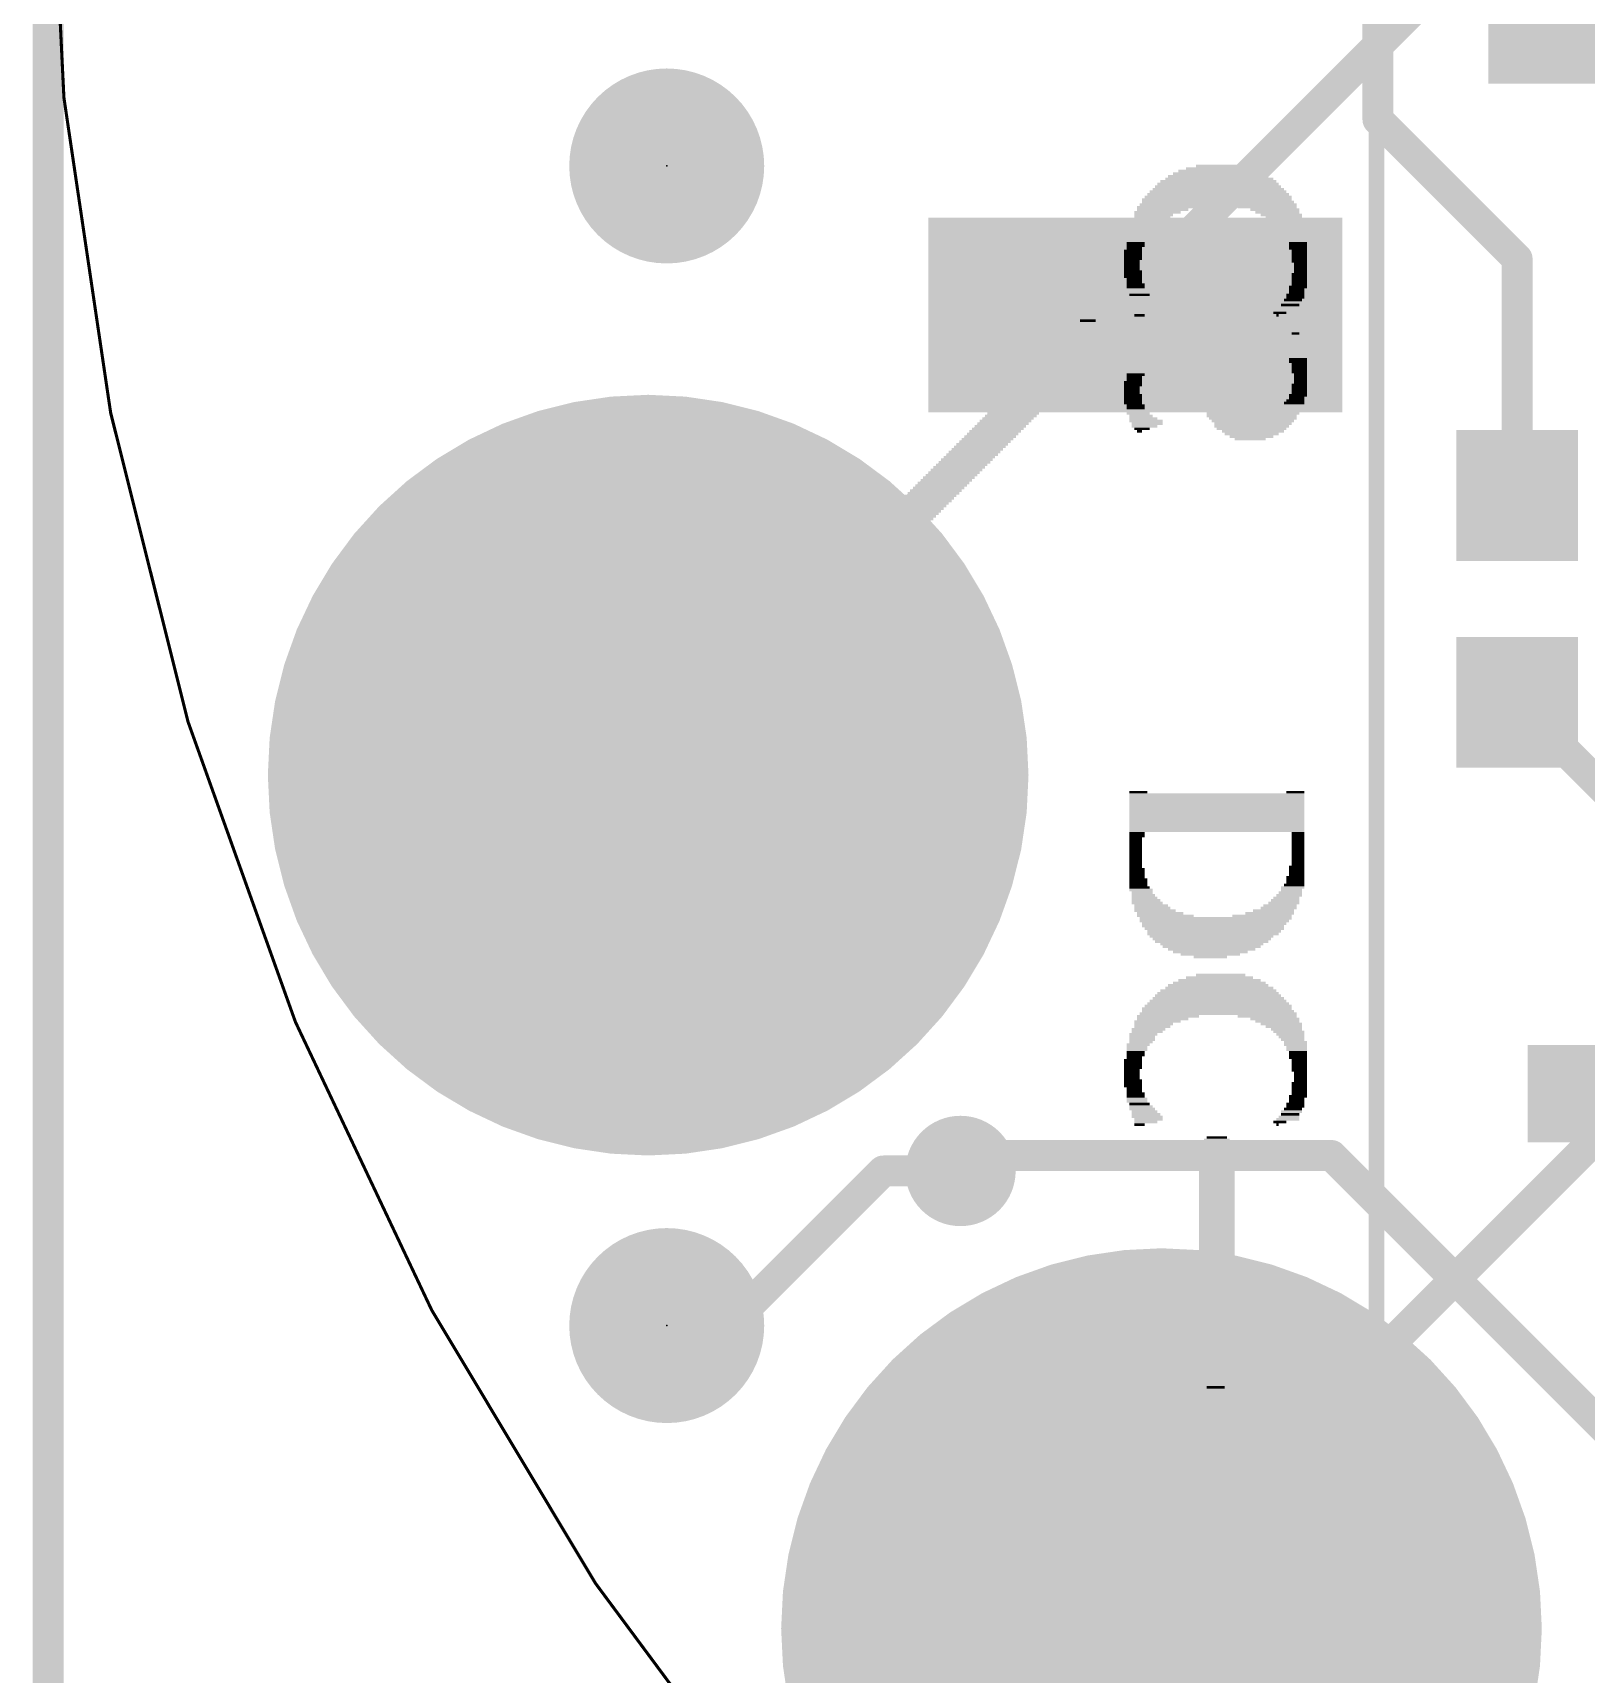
# Model space of a CAD drawing. Extents: x -26.8 to 26.8, y -26.8 to 26.8.
# Drawn here: x -26.8 to -14.04, y -15.56 to -2.08 of the extents above; entities that cross this region are included whole.
import ezdxf

# ---------------------------------------------------------------- set-up
doc = ezdxf.new("R2010")
doc.units = 0
for name, color, linetype in [('1', 12, 'CONTINUOUS'), ('16', 5, 'CONTINUOUS'), ('17', 110, 'CONTINUOUS'), ('18', 110, 'CONTINUOUS'), ('20', 53, 'CONTINUOUS'), ('201', 6, 'CONTINUOUS'), ('22', 6, 'CONTINUOUS'), ('24', 53, 'CONTINUOUS'), ('30', 253, 'CONTINUOUS')]:
    doc.layers.add(name, color=color, linetype=linetype)

# ---------------------------------------------------------------- blocks, each defined once
blk = doc.blocks.new('RECT')
blk.add_solid([(-0.5, -0.5), (0.5, -0.5), (-0.5, 0.5), (0.5, 0.5)])
blk = doc.blocks.new('ROUNDP')
at = {"const_width": 0.5}
blk.add_lwpolyline([(0, -0.25, 1), (0, 0.25, 1), (0, -0.25)], format="xyb", dxfattribs=at)
blk = doc.blocks.new('PIE')
at = {"const_width": 0.5}
blk.add_lwpolyline([(0, -0.25, 1), (0, 0.25, 1), (0, -0.25)], format="xyb", dxfattribs=at)
blk = doc.blocks.new('ROUNDV')
at = {"const_width": 0.5}
blk.add_lwpolyline([(0, -0.25, 1), (0, 0.25, 1), (0, -0.25)], format="xyb", dxfattribs=at)

msp = doc.modelspace()

# ---------------------------------------------------------------- linework, layer by layer
at = {"layer": '1'}
for points, const_width in [([(-26.67, 26.67), (-26.67, -26.67)], 0.2032), ([(-15.748, 1.27), (-15.748, -2.794)], 0.254), ([(-15.748, -2.794), (-14.605, -3.937)], 0.254), ([(-14.605, -3.937), (-14.605, -5.881)], 0.254), ([(-14.605, -7.581), (-13.042, -9.144)], 0.254), ([(-19.05, -11.303), (-19.177, -11.43)], 0.254), ([(-16.129, -11.303), (-19.05, -11.303)], 0.254), ([(-12.319, -15.113), (-16.129, -11.303)], 0.254)]:
    msp.add_lwpolyline(points, dxfattribs=dict(at, const_width=const_width))
for points, const_width in [([(-15.7031, -2.7491, 1), (-15.7929, -2.8389)], 0.127), ([(-15.8115, -2.794, 1), (-15.6845, -2.794)], 0.127), ([(-14.5415, -3.937, 1), (-14.6685, -3.937)], 0.127), ([(-14.6499, -3.9819, 1), (-14.5601, -3.8921)], 0.127), ([(-21.7424, -10.795, 1), (-21.7424, -5.5626, 1), (-21.7424, -10.795)], 1.016), ([(-14.6685, -5.881, 1), (-14.5415, -5.881)], 0.127), ([(-14.5601, -7.5361, 1), (-14.6499, -7.6259)], 0.127), ([(-19.05, -11.2395, 1), (-19.05, -11.3665)], 0.127), ([(-19.0051, -11.3479, 1), (-19.0949, -11.2581)], 0.127), ([(-16.0841, -11.2581, 1), (-16.1739, -11.3479)], 0.127), ([(-16.129, -11.3665, 1), (-16.129, -11.2395)], 0.127), ([(-19.2219, -11.3851, 1), (-19.1321, -11.4749)], 0.127), ([(-17.526, -17.8054, 1), (-17.526, -12.573, 1), (-17.526, -17.8054)], 1.016)]:
    msp.add_lwpolyline(points, format="xyb", dxfattribs=dict(at, const_width=const_width))
at = {"layer": '16', "const_width": 0.254}
for points in [[(-26.67, 26.67), (-26.67, -26.67)], [(-9.9862, 3.5774), (-21.7424, -8.1788)], [(-13.716, -10.922), (-17.526, -14.732)], [(-19.812, -11.43), (-21.082, -12.7)], [(-19.177, -11.43), (-19.812, -11.43)], [(-21.082, -12.7), (-21.59, -12.7)], [(-17.526, -14.732), (-17.526, -15.1892)]]:
    msp.add_lwpolyline(points, dxfattribs=at)
at = {"layer": '16', "const_width": 0.127}
for points in [[(-21.7873, -8.1339, 1), (-21.6975, -8.2237)], [(-19.812, -11.3665, 1), (-19.812, -11.4935)], [(-19.7671, -11.4749, 1), (-19.8569, -11.3851)], [(-19.177, -11.4935, 1), (-19.177, -11.3665)], [(-21.59, -12.6365, 1), (-21.59, -12.7635)], [(-21.1269, -12.6551, 1), (-21.0371, -12.7449)], [(-21.082, -12.7635, 1), (-21.082, -12.6365)], [(-17.4625, -14.732, 1), (-17.5895, -14.732)], [(-17.5709, -14.6871, 1), (-17.4811, -14.7769)], [(-17.5895, -15.1892, 1), (-17.4625, -15.1892)]]:
    msp.add_lwpolyline(points, format="xyb", dxfattribs=at)
at = {"layer": '20', "const_width": 0.0254}
msp.add_lwpolyline([(0, -26.67, 1), (0, 26.67, 1), (0, -26.67)], format="xyb", dxfattribs=at)
at = {"layer": '22', "const_width": 0.127}
msp.add_lwpolyline([(-15.76, 15.791), (-15.76, -18.909)], dxfattribs=at)
at = {"layer": '24'}
for p in [(-21.59, -3.175), (-21.59, -12.7)]:
    msp.add_point(p, dxfattribs=at)

# ---------------------------------------------------------------- block references
at = {"layer": '1', "yscale": 4.6, "rotation": 90}
msp.add_blockref('RECT', (-12.54, -2), dxfattribs=at)
at = {"layer": '1', "xscale": 3.4, "yscale": 1.6, "rotation": 180}
msp.add_blockref('RECT', (-17.74, -4.4), dxfattribs=at)
at = {"layer": '1', "xscale": 1.075, "rotation": 270}
for p in [(-14.605, -5.881), (-14.605, -7.581)]:
    msp.add_blockref('RECT', p, dxfattribs=at)
at = {"layer": '1', "xscale": 1.35, "yscale": 0.8}
msp.add_blockref('RECT', (-13.843, -10.795), dxfattribs=at)
at = {"layer": '16', "xscale": 1.5, "yscale": 1.5}
for p in [(-21.59, -3.175), (-21.59, -12.7)]:
    msp.add_blockref('PIE', p, dxfattribs=at)
at = {"layer": '17', "xscale": 5.266, "yscale": 5.266, "rotation": 90}
for p in [(-21.7424, -8.1788), (-21.7424, -8.1788), (-17.526, -15.1892), (-17.526, -15.1892)]:
    msp.add_blockref('ROUNDP', p, dxfattribs=at)
at = {"layer": '18', "xscale": 0.9064, "yscale": 0.9064}
msp.add_blockref('ROUNDV', (-19.177, -11.43), dxfattribs=at)
msp.add_blockref('ROUNDV', (-19.177, -11.43), dxfattribs=at)
at = {"layer": '201', "rotation": 180}
for p, xscale, yscale in [((-17.051, -3.2385), 0.762, 0.0213), ((-17.0497, -3.2173), 0.6782, 0.0211), ((-17.0497, -3.1962), 0.5512, 0.0211), ((-17.0396, -3.175), 0.4039, 0.0213), ((-17.0599, -3.3655), 1.0795, 0.0213), ((-17.0612, -3.3443), 1.0363, 0.0211), ((-17.0612, -3.3232), 0.9957, 0.0211), ((-17.0599, -3.302), 0.9525, 0.0213), ((-17.051, -3.2808), 0.889, 0.0211), ((-17.0599, -3.2597), 0.8255, 0.0211), ((-17.4727, -3.5137), 0.508, 0.0211), ((-17.0612, -3.4925), 1.2903, 0.0213), ((-17.0713, -3.4502), 1.2294, 0.0211), ((-17.0612, -3.4713), 1.2497, 0.0211), ((-17.0599, -3.429), 1.2065, 0.0213), ((-17.0612, -3.4078), 1.1633, 0.0211), ((-17.0612, -3.3867), 1.1227, 0.0211), ((-16.6586, -3.5137), 0.4851, 0.0211), ((-17.6327, -3.6195), 0.2743, 0.0213), ((-17.6428, -3.6407), 0.254, 0.0211), ((-17.5908, -3.5772), 0.3175, 0.0211), ((-17.559, -3.556), 0.381, 0.0213), ((-17.6009, -3.5983), 0.2972, 0.0211), ((-17.5158, -3.5348), 0.4216, 0.0211), ((-16.5951, -3.5348), 0.4039, 0.0211), ((-16.5735, -3.556), 0.3607, 0.0213), ((-16.5418, -3.5772), 0.3378, 0.0211), ((-16.5214, -3.5983), 0.2972, 0.0211), ((-16.4998, -3.6195), 0.254, 0.0213), ((-16.4795, -3.6407), 0.254, 0.0211), ((-17.7178, -3.7465), 0.1905, 0.0213), ((-17.7279, -3.7677), 0.1702, 0.0211), ((-17.6746, -3.6618), 0.2311, 0.0211), ((-17.6848, -3.683), 0.2108, 0.0213), ((-17.6848, -3.7042), 0.2108, 0.0211), ((-17.6949, -3.7253), 0.1905, 0.0211), ((-16.4681, -3.6618), 0.2311, 0.0211), ((-16.4579, -3.683), 0.2108, 0.0213), ((-16.4478, -3.7042), 0.1905, 0.0211), ((-16.4249, -3.7253), 0.1905, 0.0211), ((-16.4249, -3.7465), 0.1905, 0.0213), ((-16.4148, -3.7677), 0.1702, 0.0211), ((-17.7597, -3.8735), 0.1473, 0.0213), ((-17.7597, -3.8947), 0.1473, 0.0211), ((-17.7597, -3.9158), 0.1473, 0.0211), ((-17.7381, -3.81), 0.1499, 0.0213), ((-17.7381, -3.8312), 0.1499, 0.0211), ((-17.7279, -3.7888), 0.1702, 0.0211), ((-17.7495, -3.8523), 0.127, 0.0211), ((-16.4148, -3.7888), 0.1702, 0.0211), ((-16.4046, -3.81), 0.1499, 0.0213), ((-16.4046, -3.8312), 0.1499, 0.0211), ((-16.4046, -3.8523), 0.1499, 0.0211), ((-16.3932, -3.8735), 0.127, 0.0213), ((-16.3932, -3.8947), 0.127, 0.0211), ((-16.3932, -3.9158), 0.127, 0.0211), ((-17.7597, -3.937), 0.1473, 0.0213), ((-17.7698, -3.9582), 0.127, 0.0211), ((-17.7698, -3.9793), 0.127, 0.0211), ((-17.7698, -4.0005), 0.127, 0.0213), ((-17.7698, -4.0217), 0.127, 0.0211), ((-17.7597, -4.0428), 0.1473, 0.0211), ((-16.3932, -3.937), 0.127, 0.0213), ((-16.3932, -3.9582), 0.127, 0.0211), ((-16.383, -3.9793), 0.1067, 0.0211), ((-16.383, -4.0005), 0.1067, 0.0213), ((-16.383, -4.0217), 0.1067, 0.0211), ((-16.383, -4.0428), 0.1067, 0.0211), ((-17.7597, -4.064), 0.1473, 0.0213), ((-17.7597, -4.0852), 0.1473, 0.0211), ((-17.7381, -4.1487), 0.1499, 0.0211), ((-17.7381, -4.1698), 0.1499, 0.0211), ((-17.7495, -4.1063), 0.127, 0.0211), ((-17.7495, -4.1275), 0.127, 0.0213), ((-16.4046, -4.1698), 0.1499, 0.0211), ((-16.3932, -4.064), 0.127, 0.0213), ((-16.3932, -4.0852), 0.127, 0.0211), ((-16.3932, -4.1063), 0.127, 0.0211), ((-16.3932, -4.1275), 0.127, 0.0213), ((-16.3932, -4.1487), 0.127, 0.0211), ((-17.7279, -4.191), 0.1702, 0.0213), ((-17.7279, -4.2122), 0.1702, 0.0211), ((-17.6949, -4.2545), 0.1905, 0.0213), ((-17.6848, -4.2757), 0.2108, 0.0211), ((-17.7063, -4.2333), 0.1676, 0.0211), ((-17.6644, -4.2968), 0.2108, 0.0211), ((-17.653, -4.318), 0.2337, 0.0213), ((-16.4681, -4.318), 0.1499, 0.0213), ((-16.4579, -4.2968), 0.1702, 0.0211), ((-16.4465, -4.2757), 0.1473, 0.0211), ((-16.4262, -4.2333), 0.1473, 0.0211), ((-16.4262, -4.2545), 0.1473, 0.0213), ((-16.416, -4.191), 0.127, 0.0213), ((-16.416, -4.2122), 0.127, 0.0211), ((-18.1305, -4.445), 0.127, 0.0213), ((-17.6428, -4.3392), 0.254, 0.0211), ((-17.6327, -4.3603), 0.2337, 0.0211), ((-17.6543, -4.3815), 0.1905, 0.0213), ((-17.7063, -4.4027), 0.0864, 0.0211), ((-16.5532, -4.3815), 0.1067, 0.0213), ((-16.4884, -4.3603), 0.1905, 0.0211), ((-16.5735, -4.4027), 0.0203, 0.0211), ((-16.4782, -4.3392), 0.1702, 0.0211), ((-18.161, -4.5932), 0.3607, 0.0211), ((-18.1508, -4.572), 0.3404, 0.0213), ((-18.1394, -4.5508), 0.3175, 0.0211), ((-18.1293, -4.5297), 0.2972, 0.0211), ((-18.1305, -4.5085), 0.254, 0.0213), ((-18.1191, -4.4873), 0.2311, 0.0211), ((-18.1191, -4.4662), 0.1905, 0.0211), ((-17.3888, -4.5932), 0.4216, 0.0211), ((-17.3774, -4.572), 0.3175, 0.0213), ((-17.3673, -4.5508), 0.1702, 0.0211), ((-16.5214, -4.5932), 0.2972, 0.0211), ((-16.4579, -4.572), 0.1702, 0.0213), ((-16.4249, -4.5508), 0.0635, 0.0211), ((-18.2563, -4.7202), 0.4242, 0.0211), ((-18.2359, -4.699), 0.4242, 0.0213), ((-18.2143, -4.6778), 0.4216, 0.0211), ((-18.2042, -4.6567), 0.4013, 0.0211), ((-18.1826, -4.6355), 0.4039, 0.0213), ((-18.1712, -4.6143), 0.381, 0.0211), ((-17.3774, -4.7202), 0.6985, 0.0211), ((-17.3888, -4.699), 0.6756, 0.0213), ((-17.3888, -4.6778), 0.635, 0.0211), ((-17.3888, -4.6567), 0.5944, 0.0211), ((-17.3888, -4.6355), 0.5486, 0.0213), ((-17.3787, -4.6143), 0.4877, 0.0211), ((-16.5113, -4.6143), 0.3175, 0.0211), ((-16.5113, -4.6355), 0.3175, 0.0213), ((-16.4795, -4.6567), 0.254, 0.0211), ((-16.4579, -4.6778), 0.2108, 0.0211), ((-16.4363, -4.699), 0.2134, 0.0213), ((-16.4249, -4.7202), 0.1905, 0.0211), ((-18.3833, -4.8472), 0.4242, 0.0211), ((-18.3629, -4.826), 0.4242, 0.0213), ((-18.3413, -4.8048), 0.4216, 0.0211), ((-18.3198, -4.7837), 0.4242, 0.0211), ((-18.2994, -4.7625), 0.4242, 0.0213), ((-18.2778, -4.7413), 0.4216, 0.0211), ((-17.7279, -4.8472), 0.1702, 0.0211), ((-17.6848, -4.8048), 0.2108, 0.0211), ((-17.6949, -4.826), 0.1905, 0.0213), ((-17.3888, -4.7625), 0.762, 0.0213), ((-17.3888, -4.7837), 0.762, 0.0211), ((-17.3888, -4.7413), 0.7214, 0.0211), ((-17.2098, -4.8048), 0.4445, 0.0211), ((-17.1768, -4.826), 0.4242, 0.0213), ((-17.1666, -4.8472), 0.4039, 0.0211), ((-16.4148, -4.7413), 0.1702, 0.0211), ((-16.4046, -4.7625), 0.1499, 0.0213), ((-16.4046, -4.7837), 0.1499, 0.0211), ((-16.3932, -4.8048), 0.127, 0.0211), ((-16.3932, -4.826), 0.127, 0.0213), ((-16.3932, -4.8472), 0.127, 0.0211), ((-18.5318, -4.9953), 0.4216, 0.0211), ((-18.5102, -4.9742), 0.4242, 0.0211), ((-18.4899, -4.953), 0.4242, 0.0213), ((-18.4683, -4.9318), 0.4216, 0.0211), ((-18.4468, -4.9107), 0.4242, 0.0211), ((-18.4264, -4.8895), 0.4242, 0.0213), ((-18.4048, -4.8683), 0.4216, 0.0211), ((-17.7597, -4.953), 0.1473, 0.0213), ((-17.7597, -4.9742), 0.1473, 0.0211), ((-17.7698, -4.9953), 0.127, 0.0211), ((-17.7381, -4.8895), 0.1499, 0.0213), ((-17.7279, -4.8683), 0.1702, 0.0211), ((-17.7495, -4.9107), 0.127, 0.0211), ((-17.7495, -4.9318), 0.127, 0.0211), ((-17.145, -4.8683), 0.4013, 0.0211), ((-17.1348, -4.8895), 0.381, 0.0213), ((-17.1348, -4.9107), 0.381, 0.0211), ((-17.1145, -4.9318), 0.381, 0.0211), ((-17.1031, -4.953), 0.3581, 0.0213), ((-17.0917, -4.9742), 0.381, 0.0211), ((-17.0815, -4.9953), 0.3607, 0.0211), ((-16.3932, -4.8683), 0.127, 0.0211), ((-16.3932, -4.9742), 0.127, 0.0211), ((-16.3932, -4.9953), 0.127, 0.0211), ((-16.383, -4.8895), 0.1067, 0.0213), ((-16.383, -4.9107), 0.1067, 0.0211), ((-16.383, -4.9318), 0.1067, 0.0211), ((-16.383, -4.953), 0.1067, 0.0213), ((-18.6588, -5.1223), 0.4216, 0.0211), ((-18.6373, -5.1012), 0.4242, 0.0211), ((-18.6169, -5.08), 0.4242, 0.0213), ((-18.5953, -5.0588), 0.4216, 0.0211), ((-18.5738, -5.0377), 0.4242, 0.0211), ((-18.5534, -5.0165), 0.4242, 0.0213), ((-17.7698, -5.0165), 0.127, 0.0213), ((-17.7698, -5.0377), 0.127, 0.0211), ((-17.7597, -5.0588), 0.1473, 0.0211), ((-17.7597, -5.08), 0.1473, 0.0213), ((-17.7597, -5.1012), 0.1473, 0.0211), ((-17.7597, -5.1223), 0.1473, 0.0211), ((-17.0713, -5.0165), 0.381, 0.0213), ((-17.051, -5.0377), 0.381, 0.0211), ((-17.051, -5.0588), 0.381, 0.0211), ((-17.0282, -5.08), 0.381, 0.0213), ((-17.018, -5.1012), 0.4013, 0.0211), ((-16.9977, -5.1223), 0.4013, 0.0211), ((-16.4363, -5.1223), 0.1676, 0.0211), ((-16.4262, -5.1012), 0.1473, 0.0211), ((-16.4046, -5.0588), 0.1499, 0.0211), ((-16.416, -5.08), 0.127, 0.0213), ((-16.3932, -5.0165), 0.127, 0.0213), ((-16.3932, -5.0377), 0.127, 0.0211), ((-18.7858, -5.2493), 0.4216, 0.0211), ((-18.7643, -5.2282), 0.4242, 0.0211), ((-18.7439, -5.207), 0.4242, 0.0213), ((-18.7223, -5.1858), 0.4216, 0.0211), ((-18.7007, -5.1647), 0.4242, 0.0211), ((-18.6804, -5.1435), 0.4242, 0.0213), ((-17.7381, -5.1435), 0.1499, 0.0213), ((-17.7381, -5.1647), 0.1499, 0.0211), ((-17.7178, -5.207), 0.1905, 0.0213), ((-17.7279, -5.1858), 0.1702, 0.0211), ((-17.6949, -5.2282), 0.1905, 0.0211), ((-17.6746, -5.2493), 0.2311, 0.0211), ((-16.9863, -5.1435), 0.4242, 0.0213), ((-16.9558, -5.1647), 0.4445, 0.0211), ((-16.7856, -5.1858), 0.7849, 0.0211), ((-16.7742, -5.207), 0.762, 0.0213), ((-16.7856, -5.2282), 0.7391, 0.0211), ((-16.7754, -5.2493), 0.7188, 0.0211), ((-16.4782, -5.1647), 0.2108, 0.0211), ((-16.4579, -5.1435), 0.1702, 0.0213), ((-18.9344, -5.3975), 0.4242, 0.0213), ((-18.9128, -5.3763), 0.4216, 0.0211), ((-18.8912, -5.3552), 0.4242, 0.0211), ((-18.8709, -5.334), 0.4242, 0.0213), ((-18.8493, -5.3128), 0.4216, 0.0211), ((-18.8278, -5.2917), 0.4242, 0.0211), ((-18.8074, -5.2705), 0.4242, 0.0213), ((-17.653, -5.2705), 0.2743, 0.0213), ((-17.6428, -5.2917), 0.254, 0.0211), ((-17.6644, -5.3128), 0.2108, 0.0211), ((-17.686, -5.334), 0.127, 0.0213), ((-17.7063, -5.3552), 0.0406, 0.0211), ((-16.7754, -5.2705), 0.6782, 0.0213), ((-16.7742, -5.2917), 0.635, 0.0211), ((-16.7856, -5.3128), 0.6121, 0.0211), ((-16.7856, -5.334), 0.5715, 0.0213), ((-16.7742, -5.3552), 0.508, 0.0211), ((-16.7856, -5.3763), 0.4445, 0.0211), ((-16.7856, -5.3975), 0.3581, 0.0213), ((-19.0614, -5.5245), 0.4242, 0.0213), ((-19.0398, -5.5033), 0.4216, 0.0211), ((-19.0183, -5.4822), 0.4242, 0.0211), ((-18.9979, -5.461), 0.4242, 0.0213), ((-18.9763, -5.4398), 0.4216, 0.0211), ((-18.9548, -5.4187), 0.4242, 0.0211), ((-16.797, -5.4187), 0.254, 0.0211), ((-19.2088, -5.6727), 0.4242, 0.0211), ((-19.1884, -5.6515), 0.4242, 0.0213), ((-19.1668, -5.6303), 0.4216, 0.0211), ((-19.1453, -5.6092), 0.4242, 0.0211), ((-19.1249, -5.588), 0.4242, 0.0213), ((-19.1033, -5.5668), 0.4216, 0.0211), ((-19.0817, -5.5457), 0.4242, 0.0211), ((-19.3358, -5.7997), 0.4242, 0.0211), ((-19.3154, -5.7785), 0.4242, 0.0213), ((-19.2938, -5.7573), 0.4216, 0.0211), ((-19.2722, -5.7362), 0.4242, 0.0211), ((-19.2519, -5.715), 0.4242, 0.0213), ((-19.2303, -5.6938), 0.4216, 0.0211), ((-19.4627, -5.9267), 0.4242, 0.0211), ((-19.4424, -5.9055), 0.4242, 0.0213), ((-19.4208, -5.8843), 0.4216, 0.0211), ((-19.3993, -5.8632), 0.4242, 0.0211), ((-19.3789, -5.842), 0.4242, 0.0213), ((-19.3573, -5.8208), 0.4216, 0.0211), ((-19.6113, -6.0748), 0.4216, 0.0211), ((-19.5898, -6.0537), 0.4242, 0.0211), ((-19.5694, -6.0325), 0.4242, 0.0213), ((-19.5478, -6.0113), 0.4216, 0.0211), ((-19.5263, -5.9902), 0.4242, 0.0211), ((-19.5059, -5.969), 0.4242, 0.0213), ((-19.4843, -5.9478), 0.4216, 0.0211), ((-19.7383, -6.2018), 0.4216, 0.0211), ((-19.7168, -6.1807), 0.4242, 0.0211), ((-19.6964, -6.1595), 0.4242, 0.0213), ((-19.6748, -6.1383), 0.4216, 0.0211), ((-19.6532, -6.1172), 0.4242, 0.0211), ((-19.6329, -6.096), 0.4242, 0.0213), ((-19.8653, -6.3288), 0.4216, 0.0211), ((-19.8438, -6.3077), 0.4242, 0.0211), ((-19.8234, -6.2865), 0.4242, 0.0213), ((-19.8018, -6.2653), 0.4216, 0.0211), ((-19.7803, -6.2442), 0.4242, 0.0211), ((-19.7599, -6.223), 0.4242, 0.0213), ((-20.0139, -6.477), 0.4242, 0.0213), ((-19.9923, -6.4558), 0.4216, 0.0211), ((-19.9708, -6.4347), 0.4242, 0.0211), ((-19.9504, -6.4135), 0.4242, 0.0213), ((-19.9288, -6.3923), 0.4216, 0.0211), ((-19.9073, -6.3712), 0.4242, 0.0211), ((-19.8869, -6.35), 0.4242, 0.0213), ((-20.1409, -6.604), 0.4242, 0.0213), ((-20.1193, -6.5828), 0.4216, 0.0211), ((-20.0978, -6.5617), 0.4242, 0.0211), ((-20.0774, -6.5405), 0.4242, 0.0213), ((-20.0558, -6.5193), 0.4216, 0.0211), ((-20.0343, -6.4982), 0.4242, 0.0211), ((-20.2679, -6.731), 0.4242, 0.0213), ((-20.2463, -6.7098), 0.4216, 0.0211), ((-20.2248, -6.6887), 0.4242, 0.0211), ((-20.2044, -6.6675), 0.4242, 0.0213), ((-20.1828, -6.6463), 0.4216, 0.0211), ((-20.1613, -6.6252), 0.4242, 0.0211), ((-20.4153, -6.8792), 0.4242, 0.0211), ((-20.3949, -6.858), 0.4242, 0.0213), ((-20.3733, -6.8368), 0.4216, 0.0211), ((-20.3518, -6.8157), 0.4242, 0.0211), ((-20.3314, -6.7945), 0.4242, 0.0213), ((-20.3098, -6.7733), 0.4216, 0.0211), ((-20.2883, -6.7522), 0.4242, 0.0211), ((-20.5422, -7.0062), 0.4242, 0.0211), ((-20.5219, -6.985), 0.4242, 0.0213), ((-20.5003, -6.9638), 0.4216, 0.0211), ((-20.4788, -6.9427), 0.4242, 0.0211), ((-20.4584, -6.9215), 0.4242, 0.0213), ((-20.4368, -6.9003), 0.4216, 0.0211), ((-20.6908, -7.1543), 0.4216, 0.0211), ((-20.6693, -7.1332), 0.4242, 0.0211), ((-20.6489, -7.112), 0.4242, 0.0213), ((-20.6273, -7.0908), 0.4216, 0.0211), ((-20.6058, -7.0697), 0.4242, 0.0211), ((-20.5854, -7.0485), 0.4242, 0.0213), ((-20.5638, -7.0273), 0.4216, 0.0211), ((-20.8178, -7.2813), 0.4216, 0.0211), ((-20.7963, -7.2602), 0.4242, 0.0211), ((-20.7759, -7.239), 0.4242, 0.0213), ((-20.7543, -7.2178), 0.4216, 0.0211), ((-20.7327, -7.1967), 0.4242, 0.0211), ((-20.7124, -7.1755), 0.4242, 0.0213), ((-20.9448, -7.4083), 0.4216, 0.0211), ((-20.9232, -7.3872), 0.4242, 0.0211), ((-20.9029, -7.366), 0.4242, 0.0213), ((-20.8813, -7.3448), 0.4216, 0.0211), ((-20.8598, -7.3237), 0.4242, 0.0211), ((-20.8394, -7.3025), 0.4242, 0.0213), ((-21.0934, -7.5565), 0.4242, 0.0213), ((-21.0718, -7.5353), 0.4216, 0.0211), ((-21.0503, -7.5142), 0.4242, 0.0211), ((-21.0299, -7.493), 0.4242, 0.0213), ((-21.0083, -7.4718), 0.4216, 0.0211), ((-20.9868, -7.4507), 0.4242, 0.0211), ((-20.9664, -7.4295), 0.4242, 0.0213), ((-21.2204, -7.6835), 0.4242, 0.0213), ((-21.1988, -7.6623), 0.4216, 0.0211), ((-21.1773, -7.6412), 0.4242, 0.0211), ((-21.1569, -7.62), 0.4242, 0.0213), ((-21.1353, -7.5988), 0.4216, 0.0211), ((-21.1137, -7.5777), 0.4242, 0.0211), ((-21.3474, -7.8105), 0.4242, 0.0213), ((-21.3258, -7.7893), 0.4216, 0.0211), ((-21.3042, -7.7682), 0.4242, 0.0211), ((-21.2839, -7.747), 0.4242, 0.0213), ((-21.2623, -7.7258), 0.4216, 0.0211), ((-21.2408, -7.7047), 0.4242, 0.0211), ((-21.4947, -7.9587), 0.4242, 0.0211), ((-21.4744, -7.9375), 0.4242, 0.0213), ((-21.4528, -7.9163), 0.4216, 0.0211), ((-21.4313, -7.8952), 0.4242, 0.0211), ((-21.4109, -7.874), 0.4242, 0.0213), ((-21.3893, -7.8528), 0.4216, 0.0211), ((-21.3678, -7.8317), 0.4242, 0.0211), ((-21.6218, -8.0857), 0.4242, 0.0211), ((-21.6014, -8.0645), 0.4242, 0.0213), ((-21.5798, -8.0433), 0.4216, 0.0211), ((-21.5583, -8.0222), 0.4242, 0.0211), ((-21.5379, -8.001), 0.4242, 0.0213), ((-21.5163, -7.9798), 0.4216, 0.0211), ((-21.6751, -8.1492), 0.4039, 0.0211), ((-21.6967, -8.1915), 0.3607, 0.0213), ((-21.7183, -8.2338), 0.3175, 0.0211), ((-21.6649, -8.128), 0.4242, 0.0213), ((-21.6865, -8.1703), 0.381, 0.0211), ((-21.7068, -8.2127), 0.3404, 0.0211), ((-21.6433, -8.1068), 0.4216, 0.0211), ((-21.7284, -8.255), 0.2972, 0.0213), ((-21.7272, -8.2762), 0.254, 0.0211), ((-21.7284, -8.2973), 0.2108, 0.0211), ((-21.7284, -8.3185), 0.1702, 0.0213), ((-17.7165, -8.3185), 0.1473, 0.0213), ((-17.0713, -8.3397), 1.4376, 0.0211), ((-17.0713, -8.3608), 1.4376, 0.0211), ((-16.4262, -8.3185), 0.1473, 0.0213), ((-17.0713, -8.382), 1.4376, 0.0213), ((-17.0713, -8.4032), 1.4376, 0.0211), ((-17.0713, -8.4243), 1.4376, 0.0211), ((-17.0713, -8.4455), 1.4376, 0.0213), ((-17.0713, -8.4667), 1.4376, 0.0211), ((-17.0713, -8.4878), 1.4376, 0.0211), ((-17.0713, -8.509), 1.4376, 0.0213), ((-17.0713, -8.5302), 1.4376, 0.0211), ((-17.0713, -8.5513), 1.4376, 0.0211), ((-17.0713, -8.5725), 1.4376, 0.0213), ((-17.0713, -8.5937), 1.4376, 0.0211), ((-17.0713, -8.6148), 1.4376, 0.0211), ((-17.0713, -8.636), 1.4376, 0.0213), ((-17.7267, -8.6572), 0.127, 0.0211), ((-17.7267, -8.6783), 0.127, 0.0211), ((-17.7381, -8.6995), 0.1041, 0.0213), ((-17.7381, -8.7207), 0.1041, 0.0211), ((-17.7381, -8.7418), 0.1041, 0.0211), ((-17.7381, -8.763), 0.1041, 0.0213), ((-16.4046, -8.6572), 0.1041, 0.0211), ((-16.4046, -8.6783), 0.1041, 0.0211), ((-16.4046, -8.6995), 0.1041, 0.0213), ((-16.4046, -8.7207), 0.1041, 0.0211), ((-16.4046, -8.7418), 0.1041, 0.0211), ((-16.4046, -8.763), 0.1041, 0.0213), ((-17.7381, -8.7842), 0.1041, 0.0211), ((-17.7381, -8.8053), 0.1041, 0.0211), ((-17.7381, -8.8265), 0.1041, 0.0213), ((-17.7381, -8.8477), 0.1041, 0.0211), ((-17.7381, -8.8688), 0.1041, 0.0211), ((-17.7381, -8.89), 0.1041, 0.0213), ((-16.4046, -8.7842), 0.1041, 0.0211), ((-16.4046, -8.8053), 0.1041, 0.0211), ((-16.4046, -8.8265), 0.1041, 0.0213), ((-16.4046, -8.8477), 0.1041, 0.0211), ((-16.4046, -8.8688), 0.1041, 0.0211), ((-16.4046, -8.89), 0.1041, 0.0213), ((-17.7381, -8.9112), 0.1041, 0.0211), ((-17.7381, -8.9323), 0.1041, 0.0211), ((-17.7267, -8.9535), 0.127, 0.0213), ((-17.7267, -8.9747), 0.127, 0.0211), ((-17.7267, -8.9958), 0.127, 0.0211), ((-17.7267, -9.017), 0.127, 0.0213), ((-17.7165, -9.0382), 0.1473, 0.0211), ((-16.4262, -9.017), 0.1473, 0.0213), ((-16.4262, -9.0382), 0.1473, 0.0211), ((-16.416, -8.9323), 0.127, 0.0211), ((-16.416, -8.9535), 0.127, 0.0213), ((-16.416, -8.9747), 0.127, 0.0211), ((-16.416, -8.9958), 0.127, 0.0211), ((-16.4046, -8.9112), 0.1041, 0.0211), ((-17.7165, -9.0593), 0.1473, 0.0211), ((-17.7165, -9.0805), 0.1473, 0.0213), ((-17.6949, -9.1228), 0.1905, 0.0211), ((-17.7063, -9.1017), 0.1676, 0.0211), ((-17.6848, -9.144), 0.1702, 0.0213), ((-17.6746, -9.1652), 0.1905, 0.0211), ((-16.4782, -9.1652), 0.2108, 0.0211), ((-16.4681, -9.144), 0.1905, 0.0213), ((-16.4478, -9.1017), 0.1905, 0.0211), ((-16.4579, -9.1228), 0.1702, 0.0211), ((-16.4363, -9.0805), 0.1676, 0.0213), ((-16.4262, -9.0593), 0.1473, 0.0211), ((-17.6644, -9.1863), 0.2108, 0.0211), ((-17.653, -9.2075), 0.2337, 0.0213), ((-17.6428, -9.2287), 0.254, 0.0211), ((-17.6111, -9.2498), 0.2769, 0.0211), ((-17.6009, -9.271), 0.2972, 0.0213), ((-17.5793, -9.2922), 0.3404, 0.0211), ((-16.6053, -9.2922), 0.3378, 0.0211), ((-16.5633, -9.271), 0.2946, 0.0213), ((-16.5532, -9.2498), 0.2743, 0.0211), ((-16.5202, -9.2287), 0.254, 0.0211), ((-16.51, -9.2075), 0.2337, 0.0213), ((-16.4998, -9.1863), 0.2134, 0.0211), ((-17.5362, -9.3133), 0.381, 0.0211), ((-17.4943, -9.3345), 0.4648, 0.0213), ((-17.0815, -9.3557), 1.2497, 0.0211), ((-17.0929, -9.3768), 1.2268, 0.0211), ((-17.1031, -9.4192), 1.1659, 0.0211), ((-17.0929, -9.398), 1.1862, 0.0213), ((-17.0917, -9.4403), 1.143, 0.0211), ((-16.7005, -9.3345), 0.4877, 0.0213), ((-16.637, -9.3133), 0.4013, 0.0211), ((-17.1031, -9.4827), 1.0795, 0.0211), ((-17.0929, -9.4615), 1.0998, 0.0213), ((-17.1145, -9.5038), 1.016, 0.0211), ((-17.1133, -9.525), 0.9728, 0.0213), ((-17.1133, -9.5462), 0.9322, 0.0211), ((-17.1133, -9.5673), 0.8458, 0.0211), ((-17.1133, -9.5885), 0.8052, 0.0213), ((-17.1133, -9.6097), 0.7188, 0.0211), ((-17.1247, -9.6308), 0.6147, 0.0211), ((-17.1247, -9.652), 0.4877, 0.0213), ((-17.1247, -9.6732), 0.2743, 0.0211), ((-17.0497, -9.8425), 0.5512, 0.0213), ((-17.0396, -9.8213), 0.4039, 0.0211), ((-17.0612, -9.9695), 0.9957, 0.0213), ((-17.0599, -9.9483), 0.9525, 0.0211), ((-17.051, -9.9272), 0.889, 0.0211), ((-17.0599, -9.906), 0.8255, 0.0213), ((-17.051, -9.8848), 0.762, 0.0211), ((-17.0497, -9.8637), 0.6782, 0.0211), ((-17.0713, -10.0965), 1.2294, 0.0213), ((-17.0612, -10.1177), 1.2497, 0.0211), ((-17.0599, -10.0753), 1.2065, 0.0211), ((-17.0612, -10.0542), 1.1633, 0.0211), ((-17.0612, -10.033), 1.1227, 0.0213), ((-17.0599, -10.0118), 1.0795, 0.0211), ((-17.0612, -9.9907), 1.0363, 0.0211), ((-17.5908, -10.2235), 0.3175, 0.0213), ((-17.559, -10.2023), 0.381, 0.0211), ((-17.6009, -10.2447), 0.2972, 0.0211), ((-17.4727, -10.16), 0.508, 0.0213), ((-17.5158, -10.1812), 0.4216, 0.0211), ((-17.0612, -10.1388), 1.2903, 0.0211), ((-16.6586, -10.16), 0.4851, 0.0213), ((-16.5951, -10.1812), 0.4039, 0.0211), ((-16.5735, -10.2023), 0.3607, 0.0211), ((-16.5418, -10.2235), 0.3378, 0.0213), ((-16.5214, -10.2447), 0.2972, 0.0211), ((-17.6746, -10.3082), 0.2311, 0.0211), ((-17.6848, -10.3293), 0.2108, 0.0211), ((-17.6848, -10.3505), 0.2108, 0.0213), ((-17.6949, -10.3717), 0.1905, 0.0211), ((-17.6327, -10.2658), 0.2743, 0.0211), ((-17.6428, -10.287), 0.254, 0.0213), ((-16.4998, -10.2658), 0.254, 0.0211), ((-16.4795, -10.287), 0.254, 0.0213), ((-16.4681, -10.3082), 0.2311, 0.0211), ((-16.4579, -10.3293), 0.2108, 0.0211), ((-16.4478, -10.3505), 0.1905, 0.0213), ((-16.4249, -10.3717), 0.1905, 0.0211), ((-17.7597, -10.5198), 0.1473, 0.0211), ((-17.7178, -10.3928), 0.1905, 0.0211), ((-17.7381, -10.4563), 0.1499, 0.0211), ((-17.7381, -10.4775), 0.1499, 0.0213), ((-17.7279, -10.414), 0.1702, 0.0213), ((-17.7279, -10.4352), 0.1702, 0.0211), ((-17.7495, -10.4987), 0.127, 0.0211), ((-16.4249, -10.3928), 0.1905, 0.0211), ((-16.4148, -10.414), 0.1702, 0.0213), ((-16.4148, -10.4352), 0.1702, 0.0211), ((-16.4046, -10.4563), 0.1499, 0.0211), ((-16.4046, -10.4775), 0.1499, 0.0213), ((-16.4046, -10.4987), 0.1499, 0.0211), ((-16.3932, -10.5198), 0.127, 0.0211), ((-17.7597, -10.541), 0.1473, 0.0213), ((-17.7597, -10.5622), 0.1473, 0.0211), ((-17.7597, -10.5833), 0.1473, 0.0211), ((-17.7698, -10.6045), 0.127, 0.0213), ((-17.7698, -10.6257), 0.127, 0.0211), ((-17.7698, -10.6468), 0.127, 0.0211), ((-16.3932, -10.541), 0.127, 0.0213), ((-16.3932, -10.5622), 0.127, 0.0211), ((-16.3932, -10.5833), 0.127, 0.0211), ((-16.3932, -10.6045), 0.127, 0.0213), ((-16.383, -10.6257), 0.1067, 0.0211), ((-16.383, -10.6468), 0.1067, 0.0211), ((-17.7698, -10.668), 0.127, 0.0213), ((-17.7597, -10.6892), 0.1473, 0.0211), ((-17.7597, -10.7103), 0.1473, 0.0211), ((-17.7597, -10.7315), 0.1473, 0.0213), ((-17.7381, -10.795), 0.1499, 0.0213), ((-17.7495, -10.7527), 0.127, 0.0211), ((-17.7495, -10.7738), 0.127, 0.0211), ((-16.3932, -10.7103), 0.127, 0.0211), ((-16.3932, -10.7315), 0.127, 0.0213), ((-16.3932, -10.7527), 0.127, 0.0211), ((-16.3932, -10.7738), 0.127, 0.0211), ((-16.3932, -10.795), 0.127, 0.0213), ((-16.383, -10.668), 0.1067, 0.0213), ((-16.383, -10.6892), 0.1067, 0.0211), ((-17.7381, -10.8162), 0.1499, 0.0211), ((-17.7279, -10.8373), 0.1702, 0.0211), ((-17.7279, -10.8585), 0.1702, 0.0213), ((-17.6949, -10.9008), 0.1905, 0.0211), ((-17.6848, -10.922), 0.2108, 0.0213), ((-17.7063, -10.8797), 0.1676, 0.0211), ((-16.4465, -10.922), 0.1473, 0.0213), ((-16.4262, -10.8797), 0.1473, 0.0211), ((-16.4262, -10.9008), 0.1473, 0.0211), ((-16.4046, -10.8162), 0.1499, 0.0211), ((-16.416, -10.8373), 0.127, 0.0211), ((-16.416, -10.8585), 0.127, 0.0213), ((-17.6644, -10.9432), 0.2108, 0.0211), ((-17.653, -10.9643), 0.2337, 0.0211), ((-17.6428, -10.9855), 0.254, 0.0213), ((-17.6327, -11.0067), 0.2337, 0.0211), ((-17.6543, -11.0278), 0.1905, 0.0211), ((-17.7063, -11.049), 0.0864, 0.0213), ((-16.5532, -11.0278), 0.1067, 0.0211), ((-16.4884, -11.0067), 0.1905, 0.0211), ((-16.5735, -11.049), 0.0203, 0.0213), ((-16.4782, -10.9855), 0.1702, 0.0213), ((-16.4681, -10.9643), 0.1499, 0.0211), ((-16.4579, -10.9432), 0.1702, 0.0211), ((-17.0713, -11.1972), 0.254, 0.0211), ((-17.0713, -11.176), 0.2134, 0.0213), ((-17.0713, -11.1548), 0.1676, 0.0211), ((-17.0815, -11.2183), 0.2743, 0.0211), ((-17.0713, -11.2395), 0.2946, 0.0213), ((-17.0713, -11.2607), 0.2946, 0.0211), ((-17.0713, -11.2818), 0.2946, 0.0211), ((-17.0713, -11.303), 0.2946, 0.0213), ((-17.0713, -11.3242), 0.2946, 0.0211), ((-17.0713, -11.3453), 0.2946, 0.0211), ((-17.0713, -11.3665), 0.2946, 0.0213), ((-17.0713, -11.3877), 0.2946, 0.0211), ((-17.0713, -11.4088), 0.2946, 0.0211), ((-17.0713, -11.43), 0.2946, 0.0213), ((-17.0713, -11.4512), 0.2946, 0.0211), ((-17.0713, -11.4723), 0.2946, 0.0211), ((-17.0713, -11.4935), 0.2946, 0.0213), ((-17.0713, -11.5147), 0.2946, 0.0211), ((-17.0713, -11.5358), 0.2946, 0.0211), ((-17.0713, -11.557), 0.2946, 0.0213), ((-17.0713, -11.5782), 0.2946, 0.0211), ((-17.0713, -11.5993), 0.2946, 0.0211), ((-17.0713, -11.6205), 0.2946, 0.0213), ((-17.0713, -11.6417), 0.2946, 0.0211), ((-17.0713, -11.6628), 0.2946, 0.0211), ((-17.0713, -11.684), 0.2946, 0.0213), ((-17.0713, -11.7052), 0.2946, 0.0211), ((-17.0713, -11.7263), 0.2946, 0.0211), ((-17.0713, -11.7475), 0.2946, 0.0213), ((-17.0713, -11.7687), 0.2946, 0.0211), ((-17.0713, -11.7898), 0.2946, 0.0211), ((-17.0713, -11.811), 0.2946, 0.0213), ((-17.0713, -11.8322), 0.2946, 0.0211), ((-17.0713, -11.8533), 0.2946, 0.0211), ((-17.0713, -11.8745), 0.2946, 0.0213), ((-17.0713, -11.8957), 0.2946, 0.0211), ((-17.0713, -11.9168), 0.2946, 0.0211), ((-17.0713, -11.938), 0.2946, 0.0213), ((-17.0713, -11.9592), 0.2946, 0.0211), ((-17.0713, -11.9803), 0.2946, 0.0211), ((-17.0713, -12.0015), 0.2946, 0.0213), ((-17.0713, -12.0227), 0.2946, 0.0211), ((-17.0713, -12.0438), 0.2946, 0.0211), ((-17.0713, -12.065), 0.2946, 0.0213), ((-17.0713, -12.0862), 0.2946, 0.0211), ((-17.0713, -12.1073), 0.2946, 0.0211), ((-17.0713, -12.1285), 0.2946, 0.0213), ((-17.0713, -12.1497), 0.2946, 0.0211), ((-17.0713, -12.1708), 0.2946, 0.0211), ((-17.0713, -12.192), 0.2946, 0.0213), ((-17.0713, -12.2132), 0.2946, 0.0211), ((-17.0713, -12.2343), 0.2946, 0.0211), ((-17.0713, -12.2555), 0.2946, 0.0213), ((-17.0713, -12.2767), 0.2946, 0.0211), ((-17.0713, -12.2978), 0.2946, 0.0211), ((-17.0713, -12.319), 0.2946, 0.0213), ((-17.0713, -12.3402), 0.2946, 0.0211), ((-17.0713, -12.3613), 0.2946, 0.0211), ((-17.0713, -12.3825), 0.2946, 0.0213), ((-17.0713, -12.4037), 0.2946, 0.0211), ((-17.0713, -12.4248), 0.2946, 0.0211), ((-17.0713, -12.446), 0.2946, 0.0213), ((-17.0713, -12.4672), 0.2946, 0.0211), ((-17.0713, -12.4883), 0.2946, 0.0211), ((-17.0713, -12.5095), 0.2946, 0.0213), ((-17.0713, -12.5307), 0.2946, 0.0211), ((-17.0713, -12.5518), 0.2946, 0.0211), ((-17.0713, -12.573), 0.2946, 0.0213), ((-17.0713, -12.5942), 0.2946, 0.0211), ((-17.0713, -12.6153), 0.2946, 0.0211), ((-17.0713, -12.6365), 0.2946, 0.0213), ((-17.0713, -12.6577), 0.2946, 0.0211), ((-17.0713, -12.6788), 0.2946, 0.0211), ((-17.0713, -12.7), 0.2946, 0.0213), ((-17.0713, -12.7212), 0.2946, 0.0211), ((-17.0713, -12.7423), 0.2946, 0.0211), ((-17.0713, -12.7635), 0.2946, 0.0213), ((-17.0713, -12.7847), 0.2946, 0.0211), ((-17.0713, -12.8058), 0.2946, 0.0211), ((-17.0713, -12.827), 0.2946, 0.0213), ((-17.0713, -12.8482), 0.2946, 0.0211), ((-17.0713, -12.8693), 0.2946, 0.0211), ((-17.0713, -12.8905), 0.2946, 0.0213), ((-17.0713, -12.9117), 0.2946, 0.0211), ((-17.0713, -12.9328), 0.2946, 0.0211), ((-17.0713, -12.954), 0.2946, 0.0213), ((-17.0713, -12.9752), 0.2946, 0.0211), ((-17.0713, -12.9963), 0.2946, 0.0211), ((-17.0713, -13.0175), 0.2946, 0.0213), ((-17.0713, -13.0387), 0.2946, 0.0211), ((-17.0713, -13.0598), 0.2946, 0.0211), ((-17.0713, -13.081), 0.2946, 0.0213), ((-17.0713, -13.1022), 0.2946, 0.0211), ((-17.0713, -13.1233), 0.2946, 0.0211), ((-17.0713, -13.1445), 0.254, 0.0213), ((-17.0713, -13.1657), 0.254, 0.0211), ((-17.0713, -13.1868), 0.2134, 0.0211), ((-17.0815, -13.208), 0.1473, 0.0213)]:
    msp.add_blockref('RECT', p, dxfattribs=dict(at, xscale=xscale, yscale=yscale))
at = {"layer": '30', "xscale": 1.6016, "yscale": 1.6016}
for p in [(-21.59, -3.175), (-21.59, -12.7)]:
    msp.add_blockref('PIE', p, dxfattribs=at)
at = {"layer": '30', "xscale": 5.3676, "yscale": 5.3676, "rotation": 90}
for p in [(-21.7424, -8.1788), (-17.526, -15.1892)]:
    msp.add_blockref('ROUNDP', p, dxfattribs=at)

doc.saveas('drawing.dxf')
